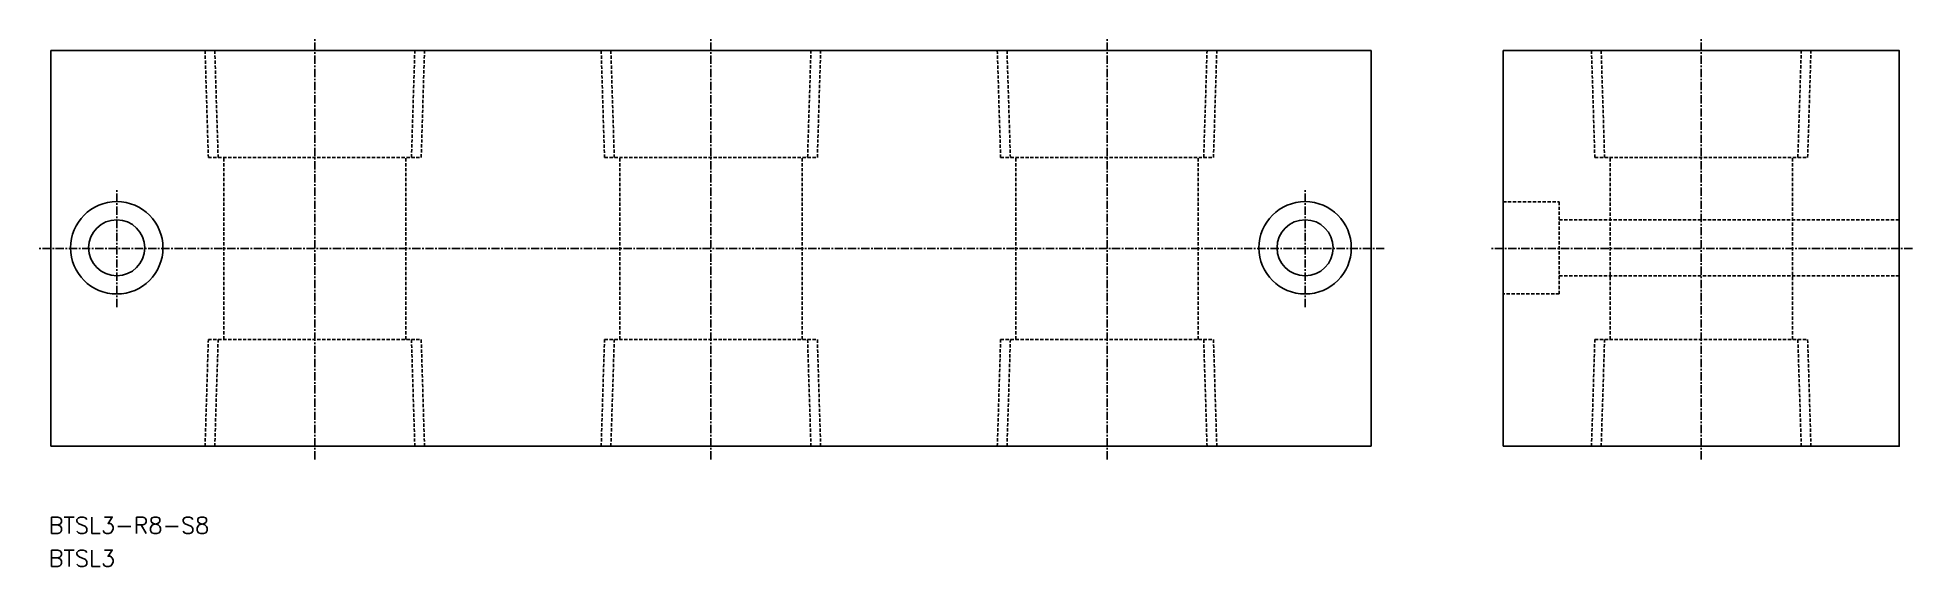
# Model space of a CAD drawing. Extents: x 67 to 351, y 100 to 180.
import ezdxf
from ezdxf.enums import TextEntityAlignment as Align

# ---------------------------------------------------------------- set-up
doc = ezdxf.new("R2010")
doc.units = 0
doc.linetypes.add('CENTER', pattern=[2, 1.25, -0.25, 0.25, -0.25])
doc.linetypes.add('DASHED', pattern=[0.75, 0.5, -0.25])
doc.layers.get('0').update_dxf_attribs({"linetype": 'CONTINUOUS'})
doc.layers.add('CENTER', color=1, linetype='CENTER')
doc.styles.get("Standard").update_dxf_attribs({"font": 'txt.shx', "bigfont": 'extfont.shx'})

msp = doc.modelspace()

# ---------------------------------------------------------------- linework, layer by layer
at = {"color": 7, "linetype": 'CONTINUOUS'}
for p, q in [((69, 178.5), (269, 178.5)), ((69, 178.5), (69, 118.5)), ((269, 118.5), (269, 178.5)), ((269, 118.5), (69, 118.5))]:
    msp.add_line(p, q, dxfattribs=at)
at = {"color": 3, "linetype": 'DASHED'}
for p, q in [((92.38, 178.5), (92.88, 162.3)), ((93.85, 178.5), (94.36, 162.3)), ((123.64, 162.3), (124.15, 178.5)), ((125.12, 162.3), (125.62, 178.5)), ((152.38, 178.5), (152.88, 162.3)), ((153.85, 178.5), (154.36, 162.3)), ((183.64, 162.3), (184.15, 178.5)), ((185.12, 162.3), (185.62, 178.5)), ((212.38, 178.5), (212.88, 162.3)), ((213.85, 178.5), (214.36, 162.3)), ((243.64, 162.3), (244.15, 178.5)), ((245.12, 162.3), (245.62, 178.5)), ((302.38, 178.5), (302.88, 162.3)), ((303.85, 178.5), (304.36, 162.3)), ((333.64, 162.3), (334.15, 178.5)), ((335.12, 162.3), (335.62, 178.5)), ((92.88, 162.3), (125.12, 162.3)), ((95.2, 134.7), (95.2, 162.3)), ((122.8, 134.7), (122.8, 162.3)), ((152.88, 162.3), (185.12, 162.3)), ((155.2, 134.7), (155.2, 162.3)), ((182.8, 134.7), (182.8, 162.3)), ((212.88, 162.3), (245.12, 162.3)), ((215.2, 134.7), (215.2, 162.3)), ((242.8, 134.7), (242.8, 162.3)), ((302.88, 162.3), (335.12, 162.3)), ((305.2, 134.7), (305.2, 162.3)), ((332.8, 134.7), (332.8, 162.3)), ((288.98, 155.59), (297.5, 155.59)), ((297.5, 155.59), (297.5, 141.6)), ((348.98, 152.85), (297.5, 152.85)), ((297.5, 144.35), (348.98, 144.35)), ((297.5, 141.6), (288.98, 141.6)), ((92.38, 118.5), (92.88, 134.7)), ((92.88, 134.7), (125.12, 134.7)), ((93.85, 118.5), (94.36, 134.7)), ((123.64, 134.7), (124.15, 118.5)), ((125.12, 134.7), (125.62, 118.5)), ((152.38, 118.5), (152.88, 134.7)), ((152.88, 134.7), (185.12, 134.7)), ((153.85, 118.5), (154.36, 134.7)), ((183.64, 134.7), (184.15, 118.5)), ((185.12, 134.7), (185.62, 118.5)), ((212.38, 118.5), (212.88, 134.7)), ((212.88, 134.7), (245.12, 134.7)), ((213.85, 118.5), (214.36, 134.7)), ((243.64, 134.7), (244.15, 118.5)), ((245.12, 134.7), (245.62, 118.5)), ((302.38, 118.5), (302.88, 134.7)), ((302.88, 134.7), (335.12, 134.7)), ((303.85, 118.5), (304.36, 134.7)), ((333.64, 134.7), (334.15, 118.5)), ((335.12, 134.7), (335.62, 118.5))]:
    msp.add_line(p, q, dxfattribs=at)
at = {"color": 7, "linetype": 'CONTINUOUS'}
msp.add_lwpolyline([(289, 118.5), (349, 118.5), (349, 178.5), (289, 178.5)], close=True, dxfattribs=at)
for centre, radius in [((79, 148.6), 7), ((259, 148.6), 7), ((79, 148.6), 4.25), ((259, 148.6), 4.25)]:
    msp.add_circle(centre, radius, dxfattribs=at)
at = {"layer": 'CENTER', "color": 1, "linetype": 'CENTER'}
for p, q in [((109, 116.5), (109, 180.5)), ((169, 116.5), (169, 180.5)), ((229, 116.5), (229, 180.5)), ((319, 116.5), (319, 180.5)), ((79, 139.6), (79, 157.6)), ((259, 139.6), (259, 157.6)), ((271, 148.5), (67, 148.5)), ((351, 148.5), (287, 148.5))]:
    msp.add_line(p, q, dxfattribs=at)

# ---------------------------------------------------------------- texts
at = {"color": 7, "linetype": 'CONTINUOUS'}
for s, p in [('BTSL3-R8-S8', (68.69, 106.52)), ('BTSL3', (68.69, 101.52))]:
    msp.add_text(s, height=2.5, dxfattribs=at).set_placement(p, align=Align.MIDDLE_LEFT)

doc.saveas('drawing.dxf')
